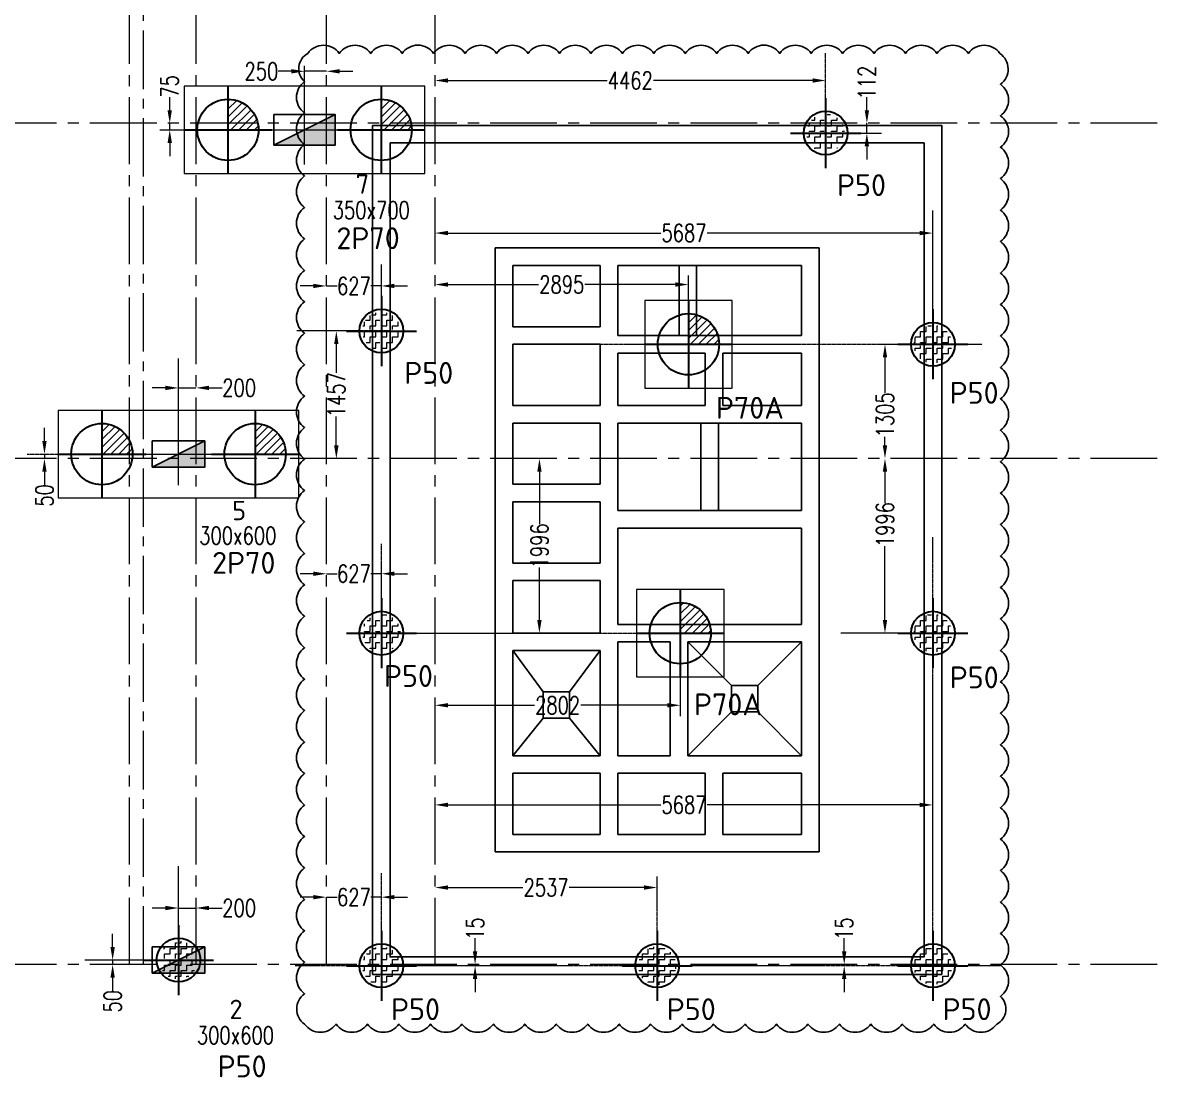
# Model space of a CAD drawing. Header units: millimetres. Extents: x -545754 to 527377, y 134623 to 1871324.
# Drawn here: x 467581 to 480542, y 213919 to 225968 of the extents above; entities that cross this region are included whole.
import ezdxf
from ezdxf.enums import TextEntityAlignment as Align

# ---------------------------------------------------------------- set-up
doc = ezdxf.new("R2010")
doc.units = ezdxf.units.MM
doc.header["$PDMODE"] = 35
doc.linetypes.add('CENTER2', pattern=[28.575, 19.05, -3.175, 3.175, -3.175])
doc.layers.get('Defpoints').update_dxf_attribs({"color": 252})
for name, color, linetype, lineweight in [('Geo Col Hatch', 66, 'Continuous', 5), ('Geo Col Size', 7, 'Continuous', 13), ('Geo Column', 10, 'Continuous', 25), ('Geo pile', 2, 'Continuous', 30), ('Geo pile c-c L', 154, 'Continuous', 0), ('Geo Pile Hatch', 54, 'Continuous', 13), ('Geo Pilecap-L', 154, 'Continuous', 0), ('Geo-COLUMN-NO', 7, 'Continuous', 30), ('Geo-COLUMNS', 10, 'Continuous', 30), ('Geo-GRID', 8, 'CENTER2', 13), ('Geo-GRID-SHIFT', 172, 'CENTER2', 13), ('Geo-pile', 2, 'Continuous', 30), ('Geo-Pile Hatch', 54, 'Continuous', 13)]:
    doc.layers.add(name, color=color, linetype=linetype, lineweight=lineweight)
for name, color, linetype in [('Geo Pile Txt', 7, 'Continuous'), ('Geo-Pile Txt', 7, 'Continuous'), ('PLINTH BEAM & PILE CAP LEVEL DRAWING   1605.2024$0$A-THIN', 14, 'Continuous')]:
    doc.layers.add(name, color=color, linetype=linetype)
doc.styles.add('Geo T TIMES NEW ROMAN', font='times.ttf')
doc.styles.add('ISCOPEUR', font='isocpeur.ttf')
doc.styles.add('simplex', font='simplex.shx', dxfattribs={"width": 0.75})
doc.dimstyles.new('Geo1-50 @ BEAM-NAME', dxfattribs={"dimtxt": 150, "dimasz": 130, "dimexe": 0.11, "dimexo": 0.2, "dimgap": 0.1, "dimtad": 0, "dimdec": 0, "dimdsep": 46, "dimtxsty": 'simplex', "dimcen": 5, "dimdle": 11, "dimse1": 1, "dimse2": 1, "dimclrd": 256, "dimclre": 251, "dimclrt": 7, "dimadec": 0, "dimazin": 0, "dimtfac": 1, "dimtdec": 0, "dimtmove": 0, "dimatfit": 3, "dimfxl": 1, "dimlwd": 15, "dimlwe": 9, "dimarcsym": 0})
pattern_1 = [(0, (0, 0), (63.5, 63.5), [63.5, -63.5]), (90, (63.5, 0), (-63.5, 63.5), [63.5, -63.5])]

# ---------------------------------------------------------------- blocks, each defined once
blk = doc.blocks.new('*U160')
at = {"layer": 'Geo Col Hatch'}
h = blk.add_hatch(color=256, dxfattribs=at)
h.dxf.hatch_style = 1
h.paths.add_polyline_path([(300, -150), (300, 150), (-300, -150)])
at = {"layer": 'Geo Column'}
blk.add_line((-300, -150), (300, 150), dxfattribs=at)
blk.add_lwpolyline([(-300, -150), (300, -150), (300, 150), (-300, 150)], close=True, dxfattribs=at)
at = {"layer": 'Geo Col Size', "color": 1, "style": 'simplex', "width": 0.75, "flags": 1}
blk.add_attdef('300X600', (278, -519), '', height=200, dxfattribs=at)
blk = doc.blocks.new('*U1')
at = {"layer": 'Geo Col Hatch'}
h = blk.add_hatch(color=256, dxfattribs=at)
h.dxf.hatch_style = 1
h.paths.add_polyline_path([(350, 175), (-350, -175), (350, -175)])
at = {"layer": 'Geo Column'}
blk.add_line((-350, -175), (350, 175), dxfattribs=at)
blk.add_lwpolyline([(-350, -175), (350, -175), (350, 175), (-350, 175)], close=True, dxfattribs=at)
at = {"layer": 'Geo Col Size', "color": 1, "style": 'simplex', "width": 0.75, "flags": 1}
blk.add_attdef('350X700', (364, -513), '', height=200, dxfattribs=at)
blk = doc.blocks.new('A$C4bcebf93')
at = {"layer": 'Geo Column'}
ref = blk.add_blockref('*U160', (3660, -17760), dxfattribs=at)
ref.add_attrib('300X600', '300x600', (3897, -18791), dxfattribs={"layer": 'Geo Col Size', "height": 200, "style": 'simplex', "width": 0.75})
ref = blk.add_blockref('*U160', (3660, -23540), dxfattribs=at)
ref.add_attrib('300X600', '300x600', (3870, -24500), dxfattribs={"layer": 'Geo Col Size', "height": 200, "style": 'simplex', "width": 0.75})
at = {"layer": 'Geo-COLUMNS'}
ref = blk.add_blockref('*U1', (5100, -14055), dxfattribs=at)
ref.add_attrib('350X700', '350x700', (5422, -15072), dxfattribs={"layer": 'Geo Col Size', "height": 200, "style": 'simplex', "width": 0.75})
at = {"layer": 'Geo-COLUMN-NO', "style": 'ISCOPEUR'}
for s, p in [('7', (5684, -14785)), ('5', (4272, -18515)), ('2', (4242, -24213))]:
    blk.add_text(s, height=220, dxfattribs=at).set_placement(p)
blk = doc.blocks.new('*U25')
at = {"layer": 'Geo-Pile Hatch'}
h = blk.add_hatch(dxfattribs=at)
h.set_pattern_fill('ZIGZAG', color=256, scale=20)
h.set_pattern_definition(pattern_1)
edge = h.paths.add_edge_path()
edge.add_line((-218, 16), (-16, 16))
edge.add_line((-16, 16), (-16, 218))
edge.add_arc((0, 0), 218, 94.1485, 175.8515)
h = blk.add_hatch(dxfattribs=at)
h.set_pattern_fill('ZIGZAG', color=256, scale=20)
h.set_pattern_definition(pattern_1)
edge = h.paths.add_edge_path()
edge.add_line((16, 16), (218, 16))
edge.add_arc((0, 0), 218, 4.1485, 85.8515)
edge.add_line((16, 218), (16, 16))
h = blk.add_hatch(dxfattribs=at)
h.set_pattern_fill('ZIGZAG', color=256, scale=20)
h.set_pattern_definition(pattern_1)
edge = h.paths.add_edge_path()
edge.add_line((-16, -16), (-218, -16))
edge.add_arc((0, 0), 218, 184.1485, 265.8515)
edge.add_line((-16, -218), (-16, -16))
h = blk.add_hatch(dxfattribs=at)
h.set_pattern_fill('ZIGZAG', color=256, scale=20)
h.set_pattern_definition(pattern_1)
edge = h.paths.add_edge_path()
edge.add_line((218, -16), (16, -16))
edge.add_line((16, -16), (16, -218))
edge.add_arc((0, 0), 218, 274.1485, 355.8515)
at = {"layer": 'Geo-pile'}
for p, q in [((0, 400), (0, -400)), ((-400, 0), (400, 0))]:
    blk.add_line(p, q, dxfattribs=at)
blk.add_circle((0, 0), 250, dxfattribs=at)
at = {"layer": 'Geo-Pile Txt', "color": 7, "style": 'Geo T TIMES NEW ROMAN'}
blk.add_attdef('P50', (303, -450), '', height=250, dxfattribs=at)
blk = doc.blocks.new('*U51')
at = {"layer": 'Geo Pile Hatch'}
h = blk.add_hatch(dxfattribs=at)
h.set_pattern_fill('ANSI31', color=256, scale=20)
h.set_pattern_definition([(45, (-165255.98, 30009.62), (-44.90128, 44.90128), [])])
edge = h.paths.add_edge_path()
edge.add_arc((-875, 0), 350, 0, 90)
edge.add_line((-875, 350), (-875, 0))
edge.add_line((-875, 0), (-525, 0))
h = blk.add_hatch(dxfattribs=at)
h.set_pattern_fill('ANSI31', color=256, scale=20)
h.set_pattern_definition([(45, (-163505.98, 30009.62), (-44.90128, 44.90128), [])])
edge = h.paths.add_edge_path()
edge.add_arc((875, 0), 350, 0, 90)
edge.add_line((875, 350), (875, 0))
edge.add_line((875, 0), (1225, 0))
at = {"layer": 'Geo pile'}
for p, q in [((-875, 500), (-875, -500)), ((875, 500), (875, -500)), ((-1375, 0), (-375, 0)), ((375, 0), (1375, 0))]:
    blk.add_line(p, q, dxfattribs=at)
for centre in [(-875, 0), (875, 0)]:
    blk.add_circle(centre, 350, dxfattribs=at)
at = {"layer": 'Geo pile c-c L'}
blk.add_line((-875, 0), (875, 0), dxfattribs=at)
at = {"layer": 'Geo Pilecap-L', "ltscale": 25}
blk.add_lwpolyline([(1375, 500), (-1375, 500), (-1375, -500), (1375, -500)], close=True, dxfattribs=at)
at = {"layer": 'Geo Pile Txt', "color": 7, "style": 'Geo T TIMES NEW ROMAN'}
blk.add_attdef('2P70', (1536, -450), '', height=250, dxfattribs=at)
blk = doc.blocks.new('*D59')
at = {"layer": 'Defpoints', "color": 0, "transparency": 16777216}
for p in [(469561, 215853), (469361, 215658), (469561, 215658)]:
    blk.add_point(p, dxfattribs=at)
at = {"layer": 'Geo-GRID-SHIFT', "linetype": 'Continuous', "lineweight": 15, "transparency": 16777216}
for p, q in [((469211, 215853), (469061, 215853)), ((469361, 215853), (469561, 215853)), ((469711, 215853), (469861, 215853))]:
    blk.add_line(p, q, dxfattribs=at)
at = {"layer": 'Geo-GRID-SHIFT', "transparency": 16777216}
for points in [[(469211, 215878), (469211, 215828), (469361, 215853)], [(469711, 215878), (469711, 215828), (469561, 215853)]]:
    blk.add_solid(points, dxfattribs=at)
at = {"layer": 'Geo-GRID-SHIFT', "transparency": 16777216, "insert": (470054, 215853), "char_height": 200, "attachment_point": 5, "style": 'simplex'}
blk.add_mtext('200', dxfattribs=at)
blk = doc.blocks.new('*D60')
at = {"layer": 'Defpoints', "color": 0, "transparency": 16777216}
for p in [(469361, 221858), (469561, 221858), (469561, 221795)]:
    blk.add_point(p, dxfattribs=at)
at = {"layer": 'Geo-GRID-SHIFT', "linetype": 'Continuous', "lineweight": 15, "transparency": 16777216}
for p, q in [((469211, 221795), (469061, 221795)), ((469361, 221795), (469561, 221795)), ((469711, 221795), (469861, 221795))]:
    blk.add_line(p, q, dxfattribs=at)
at = {"layer": 'Geo-GRID-SHIFT', "transparency": 16777216}
for points in [[(469211, 221820), (469211, 221770), (469361, 221795)], [(469711, 221820), (469711, 221770), (469561, 221795)]]:
    blk.add_solid(points, dxfattribs=at)
at = {"layer": 'Geo-GRID-SHIFT', "transparency": 16777216, "insert": (470054, 221795), "char_height": 200, "attachment_point": 5, "style": 'simplex'}
blk.add_mtext('200', dxfattribs=at)
blk = doc.blocks.new('*D64')
at = {"layer": 'Defpoints', "color": 0, "transparency": 16777216}
for p in [(467830, 220988), (468065, 221038), (468065, 220988)]:
    blk.add_point(p, dxfattribs=at)
at = {"layer": 'Geo-GRID-SHIFT', "linetype": 'Continuous', "lineweight": 15, "transparency": 16777216}
for p, q in [((467830, 221188), (467830, 221338)), ((467830, 221038), (467830, 220988)), ((467830, 220838), (467830, 220688))]:
    blk.add_line(p, q, dxfattribs=at)
at = {"layer": 'Geo-GRID-SHIFT', "transparency": 16777216}
for points in [[(467805, 221188), (467855, 221188), (467830, 221038)], [(467805, 220838), (467855, 220838), (467830, 220988)]]:
    blk.add_solid(points, dxfattribs=at)
at = {"layer": 'Geo-GRID-SHIFT', "transparency": 16777216, "insert": (467830, 220567), "char_height": 200, "attachment_point": 5, "rotation": 90, "style": 'simplex'}
blk.add_mtext('50', dxfattribs=at)
blk = doc.blocks.new('*D67')
at = {"layer": 'Defpoints', "color": 0, "transparency": 16777216}
for p in [(469149, 224818), (469149, 224743), (469261, 224818)]:
    blk.add_point(p, dxfattribs=at)
at = {"layer": 'Geo-GRID-SHIFT', "linetype": 'Continuous', "lineweight": 15, "transparency": 16777216}
for p, q in [((469261, 224968), (469261, 225118)), ((469261, 224743), (469261, 224818)), ((469261, 224593), (469261, 224443))]:
    blk.add_line(p, q, dxfattribs=at)
at = {"layer": 'Geo-GRID-SHIFT', "transparency": 16777216}
for points in [[(469236, 224968), (469286, 224968), (469261, 224818)], [(469236, 224593), (469286, 224593), (469261, 224743)]]:
    blk.add_solid(points, dxfattribs=at)
at = {"layer": 'Geo-GRID-SHIFT', "transparency": 16777216, "insert": (469261, 225240), "char_height": 200, "attachment_point": 5, "rotation": 90, "style": 'simplex'}
blk.add_mtext('75', dxfattribs=at)
blk = doc.blocks.new('*D122')
at = {"layer": 'Defpoints', "color": 0, "transparency": 16777216}
for p in [(471051, 225412), (470801, 225207), (471051, 225207)]:
    blk.add_point(p, dxfattribs=at)
at = {"layer": 'Geo-GRID-SHIFT', "linetype": 'Continuous', "lineweight": 15, "transparency": 16777216}
for p, q in [((470651, 225412), (470501, 225412)), ((471051, 225412), (470801, 225412)), ((471201, 225412), (471351, 225412))]:
    blk.add_line(p, q, dxfattribs=at)
at = {"layer": 'Geo-GRID-SHIFT', "transparency": 16777216}
for points in [[(470651, 225437), (470651, 225387), (470801, 225412)], [(471201, 225437), (471201, 225387), (471051, 225412)]]:
    blk.add_solid(points, dxfattribs=at)
at = {"layer": 'Geo-GRID-SHIFT', "transparency": 16777216, "insert": (470308, 225412), "char_height": 200, "attachment_point": 5, "style": 'simplex'}
blk.add_mtext('250', dxfattribs=at)
blk = doc.blocks.new('*U259')
at = {"layer": 'Geo-GRID', "ltscale": 0.5}
blk.add_line((0, -503.31), (0, -21), dxfattribs=at)
at = {"layer": 'Geo-GRID', "color": 142, "style": 'simplex', "width": 0.75}
blk.add_attdef('GRID', text='', height=3.5, dxfattribs=at).set_placement((0, 0), align=Align.MIDDLE_CENTER)
blk = doc.blocks.new('*U144')
at = {"layer": 'Geo-GRID', "ltscale": 0.5}
blk.add_line((463.5, 0), (21, 0), dxfattribs=at)
at = {"layer": 'Geo-GRID', "color": 142, "style": 'simplex', "width": 0.75}
blk.add_attdef('GRID', text='', height=3.5, dxfattribs=at).set_placement((0, 0), align=Align.MIDDLE_CENTER)
blk = doc.blocks.new('*U260')
at = {"layer": 'Geo-GRID', "ltscale": 0.5}
blk.add_line((0, -590.5), (0, -21), dxfattribs=at)
at = {"layer": 'Geo-GRID', "color": 142, "style": 'simplex', "width": 0.75}
blk.add_attdef('GRID', text='', height=3.5, dxfattribs=at).set_placement((4.55, 0), align=Align.MIDDLE_CENTER)
blk = doc.blocks.new('A$C7fc8e567')
at = {"layer": 'Geo-GRID'}
for name, p, xscale, yscale, zscale in [('*U260', (3060, 17745.1), 70, 70, 70), ('*U259', (2900, 16675.1), 80, 80, 80), ('*U259', (3660, 16675.1), 80, 80, 80), ('*U259', (5150, 16675.1), 80, 80, 80), ('*U259', (6390, 16675.1), 80, 80, 80), ('*U144', (-22439.4, -13980), 80, 80, 80), ('*U144', (-22439.4, -17810), 80, 80, 80), ('*U144', (-22439.4, -23590), 80, 80, 80)]:
    blk.add_blockref(name, p, dxfattribs=dict(at, xscale=xscale, yscale=yscale, zscale=zscale))
blk = doc.blocks.new('*D217')
at = {"layer": 'Defpoints', "color": 0, "transparency": 16777216}
for p in [(468609, 215208), (468767, 215258), (468767, 215208)]:
    blk.add_point(p, dxfattribs=at)
at = {"layer": 'Geo-GRID-SHIFT', "linetype": 'Continuous', "lineweight": 15, "transparency": 16777216}
for p, q in [((468609, 215408), (468609, 215558)), ((468609, 215258), (468609, 215208)), ((468609, 215058), (468609, 214908))]:
    blk.add_line(p, q, dxfattribs=at)
at = {"layer": 'Geo-GRID-SHIFT', "transparency": 16777216}
for points in [[(468584, 215408), (468634, 215408), (468609, 215258)], [(468584, 215058), (468634, 215058), (468609, 215208)]]:
    blk.add_solid(points, dxfattribs=at)
at = {"layer": 'Geo-GRID-SHIFT', "transparency": 16777216, "insert": (468609, 214787), "char_height": 200, "attachment_point": 5, "rotation": 90, "style": 'simplex'}
blk.add_mtext('50', dxfattribs=at)
blk = doc.blocks.new('*U287')
at = {"layer": 'Geo Pile Hatch'}
h = blk.add_hatch(dxfattribs=at)
h.set_pattern_fill('ANSI31', color=256, scale=20)
h.set_pattern_definition([(45, (-164380.98, 30009.62), (-44.90128, 44.90128), [])])
edge = h.paths.add_edge_path()
edge.add_arc((0, 0), 350, 0, 90)
edge.add_line((0, 350), (0, 0))
edge.add_line((0, 0), (350, 0))
at = {"layer": 'Geo pile'}
for p, q in [((0, 500), (0, -500)), ((-500, 0), (500, 0))]:
    blk.add_line(p, q, dxfattribs=at)
blk.add_circle((0, 0), 350, dxfattribs=at)
at = {"layer": 'Geo Pilecap-L', "color": 156, "linetype": 'Continuous', "lineweight": 0, "ltscale": 25}
for p, q in [((0, -500), (0, 500)), ((-500, 0), (500, 0))]:
    blk.add_line(p, q, dxfattribs=at)
at = {"layer": 'Geo Pilecap-L', "ltscale": 25}
blk.add_lwpolyline([(500, 500), (-500, 500), (-500, -500), (500, -500)], close=True, dxfattribs=at)
at = {"layer": 'Geo Pile Txt', "color": 7, "style": 'Geo T TIMES NEW ROMAN'}
blk.add_attdef('P70', (520, -450), '', height=250, dxfattribs=at)
blk = doc.blocks.new('*D288')
at = {"layer": 'Defpoints', "color": 0, "transparency": 16777216}
for p in [(476753, 225386), (476753, 225307), (472291, 225167)]:
    blk.add_point(p, dxfattribs=at)
at = {"layer": 'Geo-GRID-SHIFT', "linetype": 'Continuous', "lineweight": 15, "transparency": 16777216}
for p, q in [((472441, 225307), (474258, 225307)), ((476603, 225307), (474787, 225307))]:
    blk.add_line(p, q, dxfattribs=at)
at = {"layer": 'Geo-GRID-SHIFT', "transparency": 16777216}
for points in [[(472441, 225332), (472441, 225282), (472291, 225307)], [(476603, 225332), (476603, 225282), (476753, 225307)]]:
    blk.add_solid(points, dxfattribs=at)
at = {"layer": 'Geo-GRID-SHIFT', "transparency": 16777216, "insert": (474522, 225307), "char_height": 200, "attachment_point": 5, "style": 'simplex'}
blk.add_mtext('4462', dxfattribs=at)
blk = doc.blocks.new('*D289')
at = {"layer": 'Defpoints', "color": 0, "transparency": 16777216}
for p in [(477185, 224818), (477224, 224818), (476978, 224706)]:
    blk.add_point(p, dxfattribs=at)
at = {"layer": 'Geo-GRID-SHIFT', "linetype": 'Continuous', "lineweight": 15, "transparency": 16777216}
for p, q in [((477224, 224968), (477224, 225118)), ((477224, 224706), (477224, 224818)), ((477224, 224556), (477224, 224406))]:
    blk.add_line(p, q, dxfattribs=at)
at = {"layer": 'Geo-GRID-SHIFT', "transparency": 16777216}
for points in [[(477199, 224968), (477249, 224968), (477224, 224818)], [(477199, 224556), (477249, 224556), (477224, 224706)]]:
    blk.add_solid(points, dxfattribs=at)
at = {"layer": 'Geo-GRID-SHIFT', "transparency": 16777216, "insert": (477224, 225283), "char_height": 200, "attachment_point": 5, "rotation": 90, "style": 'simplex'}
blk.add_mtext('112', dxfattribs=at)
blk = doc.blocks.new('*D290')
at = {"layer": 'Defpoints', "color": 0, "transparency": 16777216}
for p in [(471051, 222960), (471051, 222657), (471678, 222445)]:
    blk.add_point(p, dxfattribs=at)
at = {"layer": 'Geo-GRID-SHIFT', "linetype": 'Continuous', "lineweight": 15, "transparency": 16777216}
for p, q in [((470901, 222960), (470751, 222960)), ((471051, 222960), (471172, 222960)), ((471678, 222960), (471558, 222960)), ((471828, 222960), (471978, 222960))]:
    blk.add_line(p, q, dxfattribs=at)
at = {"layer": 'Geo-GRID-SHIFT', "transparency": 16777216}
for points in [[(470901, 222985), (470901, 222935), (471051, 222960)], [(471828, 222985), (471828, 222935), (471678, 222960)]]:
    blk.add_solid(points, dxfattribs=at)
at = {"layer": 'Geo-GRID-SHIFT', "transparency": 16777216, "insert": (471365, 222960), "char_height": 200, "attachment_point": 5, "style": 'simplex'}
blk.add_mtext('627', dxfattribs=at)
blk = doc.blocks.new('*D291')
at = {"layer": 'Defpoints', "color": 0, "transparency": 16777216}
for p in [(471314, 222446), (471164, 220988), (471314, 220988)]:
    blk.add_point(p, dxfattribs=at)
at = {"layer": 'Geo-GRID-SHIFT', "linetype": 'Continuous', "lineweight": 15, "transparency": 16777216}
for p, q in [((471164, 222296), (471164, 221967)), ((471164, 221138), (471164, 221467))]:
    blk.add_line(p, q, dxfattribs=at)
at = {"layer": 'Geo-GRID-SHIFT', "transparency": 16777216}
for points in [[(471139, 222296), (471189, 222296), (471164, 222446)], [(471139, 221138), (471189, 221138), (471164, 220988)]]:
    blk.add_solid(points, dxfattribs=at)
at = {"layer": 'Geo-GRID-SHIFT', "transparency": 16777216, "insert": (471164, 221717), "char_height": 200, "attachment_point": 5, "rotation": 90, "style": 'simplex'}
blk.add_mtext('1457', dxfattribs=at)
blk = doc.blocks.new('*D292')
at = {"layer": 'Defpoints', "color": 0, "transparency": 16777216}
for p in [(477431, 222293), (477422, 220988), (477431, 220988)]:
    blk.add_point(p, dxfattribs=at)
at = {"layer": 'Geo-GRID-SHIFT', "linetype": 'Continuous', "lineweight": 15, "transparency": 16777216}
for p, q in [((477431, 222143), (477431, 221737)), ((477431, 221138), (477431, 221237))]:
    blk.add_line(p, q, dxfattribs=at)
at = {"layer": 'Geo-GRID-SHIFT', "transparency": 16777216}
for points in [[(477406, 222143), (477456, 222143), (477431, 222293)], [(477406, 221138), (477456, 221138), (477431, 220988)]]:
    blk.add_solid(points, dxfattribs=at)
at = {"layer": 'Geo-GRID-SHIFT', "transparency": 16777216, "insert": (477431, 221487), "char_height": 200, "attachment_point": 5, "rotation": 90, "style": 'simplex'}
blk.add_mtext('1305', dxfattribs=at)
blk = doc.blocks.new('*D293')
at = {"layer": 'Defpoints', "color": 0, "transparency": 16777216}
for p in [(472291, 222976), (472291, 222744), (475186, 222744)]:
    blk.add_point(p, dxfattribs=at)
at = {"layer": 'Geo-GRID-SHIFT', "linetype": 'Continuous', "lineweight": 15, "transparency": 16777216}
for p, q in [((472441, 222976), (473474, 222976)), ((475036, 222976), (474003, 222976))]:
    blk.add_line(p, q, dxfattribs=at)
at = {"layer": 'Geo-GRID-SHIFT', "transparency": 16777216}
for points in [[(472441, 223001), (472441, 222951), (472291, 222976)], [(475036, 223001), (475036, 222951), (475186, 222976)]]:
    blk.add_solid(points, dxfattribs=at)
at = {"layer": 'Geo-GRID-SHIFT', "transparency": 16777216, "insert": (473739, 222976), "char_height": 200, "attachment_point": 5, "style": 'simplex'}
blk.add_mtext('2895', dxfattribs=at)
blk = doc.blocks.new('*D294')
at = {"layer": 'Defpoints', "color": 0, "transparency": 16777216}
for p in [(472291, 223564), (472291, 223564), (477978, 223564)]:
    blk.add_point(p, dxfattribs=at)
at = {"layer": 'Geo-GRID-SHIFT', "linetype": 'Continuous', "lineweight": 15, "transparency": 16777216}
for p, q in [((472441, 223564), (474870, 223564)), ((477828, 223564), (475399, 223564))]:
    blk.add_line(p, q, dxfattribs=at)
at = {"layer": 'Geo-GRID-SHIFT', "transparency": 16777216}
for points in [[(472441, 223589), (472441, 223539), (472291, 223564)], [(477828, 223589), (477828, 223539), (477978, 223564)]]:
    blk.add_solid(points, dxfattribs=at)
at = {"layer": 'Geo-GRID-SHIFT', "transparency": 16777216, "insert": (475135, 223564), "char_height": 200, "attachment_point": 5, "style": 'simplex'}
blk.add_mtext('5687', dxfattribs=at)
blk = doc.blocks.new('*D295')
at = {"layer": 'Defpoints', "color": 0, "transparency": 16777216}
for p in [(472749, 215208), (473218, 215208), (473232, 215193)]:
    blk.add_point(p, dxfattribs=at)
at = {"layer": 'Geo-GRID-SHIFT', "linetype": 'Continuous', "lineweight": 15, "transparency": 16777216}
for p, q in [((472749, 215358), (472749, 215508)), ((472749, 215193), (472749, 215208)), ((472749, 215043), (472749, 214893))]:
    blk.add_line(p, q, dxfattribs=at)
at = {"layer": 'Geo-GRID-SHIFT', "transparency": 16777216}
for points in [[(472724, 215358), (472774, 215358), (472749, 215208)], [(472724, 215043), (472774, 215043), (472749, 215193)]]:
    blk.add_solid(points, dxfattribs=at)
at = {"layer": 'Geo-GRID-SHIFT', "transparency": 16777216, "insert": (472749, 215616), "char_height": 200, "attachment_point": 5, "rotation": 90, "style": 'simplex'}
blk.add_mtext('15', dxfattribs=at)
blk = doc.blocks.new('*D296')
at = {"layer": 'Defpoints', "color": 0, "transparency": 16777216}
for p in [(471051, 215977), (471051, 215907), (471678, 215860)]:
    blk.add_point(p, dxfattribs=at)
at = {"layer": 'Geo-GRID-SHIFT', "linetype": 'Continuous', "lineweight": 15, "transparency": 16777216}
for p, q in [((470901, 215977), (470751, 215977)), ((471051, 215977), (471172, 215977)), ((471678, 215977), (471558, 215977)), ((471828, 215977), (471978, 215977))]:
    blk.add_line(p, q, dxfattribs=at)
at = {"layer": 'Geo-GRID-SHIFT', "transparency": 16777216}
for points in [[(470901, 216002), (470901, 215952), (471051, 215977)], [(471828, 216002), (471828, 215952), (471678, 215977)]]:
    blk.add_solid(points, dxfattribs=at)
at = {"layer": 'Geo-GRID-SHIFT', "transparency": 16777216, "insert": (471365, 215977), "char_height": 200, "attachment_point": 5, "style": 'simplex'}
blk.add_mtext('627', dxfattribs=at)
blk = doc.blocks.new('*D297')
at = {"layer": 'Defpoints', "color": 0, "transparency": 16777216}
for p in [(473484, 220988), (474198, 220988), (474198, 218993)]:
    blk.add_point(p, dxfattribs=at)
at = {"layer": 'Geo-GRID-SHIFT', "linetype": 'Continuous', "lineweight": 15, "transparency": 16777216}
for p, q in [((473484, 220838), (473484, 220237)), ((473484, 219143), (473484, 219744))]:
    blk.add_line(p, q, dxfattribs=at)
at = {"layer": 'Geo-GRID-SHIFT', "transparency": 16777216}
for points in [[(473459, 220838), (473509, 220838), (473484, 220988)], [(473459, 219143), (473509, 219143), (473484, 218993)]]:
    blk.add_solid(points, dxfattribs=at)
at = {"layer": 'Geo-GRID-SHIFT', "transparency": 16777216, "insert": (473484, 219991), "char_height": 200, "attachment_point": 5, "rotation": 90, "style": 'simplex'}
blk.add_mtext('1996', dxfattribs=at)
blk = doc.blocks.new('*D298')
at = {"layer": 'Defpoints', "color": 0, "transparency": 16777216}
for p in [(472291, 218482), (475093, 218482), (472291, 218169)]:
    blk.add_point(p, dxfattribs=at)
at = {"layer": 'Geo-GRID-SHIFT', "linetype": 'Continuous', "lineweight": 15, "transparency": 16777216}
for p, q in [((472441, 218169), (473428, 218169)), ((474943, 218169), (473956, 218169))]:
    blk.add_line(p, q, dxfattribs=at)
at = {"layer": 'Geo-GRID-SHIFT', "transparency": 16777216}
for points in [[(472441, 218194), (472441, 218144), (472291, 218169)], [(474943, 218194), (474943, 218144), (475093, 218169)]]:
    blk.add_solid(points, dxfattribs=at)
at = {"layer": 'Geo-GRID-SHIFT', "transparency": 16777216, "insert": (473692, 218169), "char_height": 200, "attachment_point": 5, "style": 'simplex'}
blk.add_mtext('2802', dxfattribs=at)
blk = doc.blocks.new('*D299')
at = {"layer": 'Defpoints', "color": 0, "transparency": 16777216}
for p in [(471051, 219672), (471051, 219183), (471678, 219183)]:
    blk.add_point(p, dxfattribs=at)
at = {"layer": 'Geo-GRID-SHIFT', "linetype": 'Continuous', "lineweight": 15, "transparency": 16777216}
for p, q in [((470901, 219672), (470751, 219672)), ((471051, 219672), (471172, 219672)), ((471678, 219672), (471558, 219672)), ((471828, 219672), (471978, 219672))]:
    blk.add_line(p, q, dxfattribs=at)
at = {"layer": 'Geo-GRID-SHIFT', "transparency": 16777216}
for points in [[(470901, 219697), (470901, 219647), (471051, 219672)], [(471828, 219697), (471828, 219647), (471678, 219672)]]:
    blk.add_solid(points, dxfattribs=at)
at = {"layer": 'Geo-GRID-SHIFT', "transparency": 16777216, "insert": (471365, 219672), "char_height": 200, "attachment_point": 5, "style": 'simplex'}
blk.add_mtext('627', dxfattribs=at)
blk = doc.blocks.new('*D300')
at = {"layer": 'Defpoints', "color": 0, "transparency": 16777216}
for p in [(477431, 220988), (477538, 220988), (477929, 218993)]:
    blk.add_point(p, dxfattribs=at)
at = {"layer": 'Geo-GRID-SHIFT', "linetype": 'Continuous', "lineweight": 15, "transparency": 16777216}
for p, q in [((477431, 220838), (477431, 220480)), ((477431, 219143), (477431, 219987))]:
    blk.add_line(p, q, dxfattribs=at)
at = {"layer": 'Geo-GRID-SHIFT', "transparency": 16777216}
for points in [[(477406, 220838), (477456, 220838), (477431, 220988)], [(477406, 219143), (477456, 219143), (477431, 218993)]]:
    blk.add_solid(points, dxfattribs=at)
at = {"layer": 'Geo-GRID-SHIFT', "transparency": 16777216, "insert": (477431, 220234), "char_height": 200, "attachment_point": 5, "rotation": 90, "style": 'simplex'}
blk.add_mtext('1996', dxfattribs=at)
blk = doc.blocks.new('*D466')
at = {"layer": 'Defpoints', "color": 0, "transparency": 16777216}
for p in [(476965, 215208), (477435, 215208), (477449, 215193)]:
    blk.add_point(p, dxfattribs=at)
at = {"layer": 'Geo-GRID-SHIFT', "linetype": 'Continuous', "lineweight": 15, "transparency": 16777216}
for p, q in [((476965, 215358), (476965, 215508)), ((476965, 215193), (476965, 215208)), ((476965, 215043), (476965, 214893))]:
    blk.add_line(p, q, dxfattribs=at)
at = {"layer": 'Geo-GRID-SHIFT', "transparency": 16777216}
for points in [[(476940, 215358), (476990, 215358), (476965, 215208)], [(476940, 215043), (476990, 215043), (476965, 215193)]]:
    blk.add_solid(points, dxfattribs=at)
at = {"layer": 'Geo-GRID-SHIFT', "transparency": 16777216, "insert": (476965, 215616), "char_height": 200, "attachment_point": 5, "rotation": 90, "style": 'simplex'}
blk.add_mtext('15', dxfattribs=at)
blk = doc.blocks.new('*D467')
at = {"layer": 'Defpoints', "color": 0, "transparency": 16777216}
for p in [(472291, 216087), (472291, 215943), (474828, 215943)]:
    blk.add_point(p, dxfattribs=at)
at = {"layer": 'Geo-GRID-SHIFT', "linetype": 'Continuous', "lineweight": 15, "transparency": 16777216}
for p, q in [((472441, 216087), (473295, 216087)), ((474678, 216087), (473824, 216087))]:
    blk.add_line(p, q, dxfattribs=at)
at = {"layer": 'Geo-GRID-SHIFT', "transparency": 16777216}
for points in [[(472441, 216112), (472441, 216062), (472291, 216087)], [(474678, 216112), (474678, 216062), (474828, 216087)]]:
    blk.add_solid(points, dxfattribs=at)
at = {"layer": 'Geo-GRID-SHIFT', "transparency": 16777216, "insert": (473560, 216087), "char_height": 200, "attachment_point": 5, "style": 'simplex'}
blk.add_mtext('2537', dxfattribs=at)
blk = doc.blocks.new('*D468')
at = {"layer": 'Defpoints', "color": 0, "transparency": 16777216}
for p in [(472291, 217050), (477978, 217050), (477978, 217031)]:
    blk.add_point(p, dxfattribs=at)
at = {"layer": 'Geo-GRID-SHIFT', "linetype": 'Continuous', "lineweight": 15, "transparency": 16777216}
for p, q in [((472441, 217031), (474870, 217031)), ((477828, 217031), (475399, 217031))]:
    blk.add_line(p, q, dxfattribs=at)
at = {"layer": 'Geo-GRID-SHIFT', "transparency": 16777216}
for points in [[(472441, 217056), (472441, 217006), (472291, 217031)], [(477828, 217056), (477828, 217006), (477978, 217031)]]:
    blk.add_solid(points, dxfattribs=at)
at = {"layer": 'Geo-GRID-SHIFT', "transparency": 16777216, "insert": (475135, 217031), "char_height": 200, "attachment_point": 5, "style": 'simplex'}
blk.add_mtext('5687', dxfattribs=at)
blk = doc.blocks.new('A$C15489ef7')
at = {"color": 98, "linetype": 'ByBlock', "true_color": 0x082b08}
for p, q in [((-3000, 3700), (-3600, 3700)), ((-2800, 3700), (-2400, 3300)), ((-2800, 3700), (-2300, 3200))]:
    blk.add_line(p, q, dxfattribs=at)
at = {"layer": 'PLINTH BEAM & PILE CAP LEVEL DRAWING   1605.2024$0$A-THIN', "color": 98, "linetype": 'ByBlock', "ltscale": 0.01, "true_color": 0x082b08}
for p, q in [((-5000, 1300), (-5000, 8200)), ((-5000, 8200), (-1300, 8200)), ((-1300, 8200), (-1300, 1300)), ((-4800, 7300), (-4800, 8000)), ((-4800, 7300), (-4800, 8000)), ((-4800, 8000), (-3800, 8000)), ((-3800, 7300), (-3800, 8000)), ((-3800, 7300), (-3800, 8000)), ((-3600, 8000), (-1500, 8000)), ((-3600, 8000), (-1500, 8000)), ((-3600, 8000), (-3600, 7200)), ((-2900, 8000), (-2900, 7200)), ((-2700, 8000), (-2700, 7200)), ((-1500, 8000), (-2400, 8000)), ((-1500, 8000), (-1500, 7200)), ((-4800, 7300), (-3800, 7300)), ((-1500, 7200), (-3600, 7200)), ((-3600, 7200), (-1500, 7200)), ((-4800, 6400), (-4800, 7100)), ((-4800, 6400), (-4800, 7100)), ((-4800, 7100), (-3800, 7100)), ((-3800, 6400), (-3800, 7100)), ((-3800, 6400), (-3800, 7100)), ((-3600, 7000), (-3600, 6400)), ((-3600, 7000), (-3600, 6400)), ((-3600, 7000), (-2600, 7000)), ((-2600, 7000), (-2600, 6400)), ((-2600, 7000), (-2600, 6400)), ((-2400, 7000), (-2400, 6400)), ((-2400, 7000), (-2400, 6400)), ((-2400, 7000), (-1500, 7000)), ((-1500, 7000), (-1500, 6400)), ((-4800, 6400), (-3800, 6400)), ((-3600, 6400), (-2600, 6400)), ((-2400, 6400), (-1500, 6400)), ((-4800, 5500), (-4800, 6200)), ((-4800, 5500), (-4800, 6200)), ((-4800, 6200), (-3800, 6200)), ((-3800, 5500), (-3800, 6200)), ((-3800, 5500), (-3800, 6200)), ((-1500, 6200), (-3600, 6200)), ((-3600, 6200), (-3600, 5200)), ((-2650, 6200), (-2650, 5200)), ((-2450, 6200), (-2450, 5200)), ((-2400, 6200), (-1500, 6200)), ((-1500, 6200), (-1500, 5200)), ((-4800, 5500), (-3800, 5500)), ((-4800, 4600), (-4800, 5300)), ((-4800, 5000), (-4800, 5300)), ((-4800, 5300), (-3800, 5300)), ((-4800, 5300), (-3800, 5300)), ((-4800, 5300), (-3800, 5300)), ((-3800, 4600), (-3800, 5300)), ((-3800, 5000), (-3800, 5300)), ((-1500, 5200), (-3600, 5200)), ((-1500, 5000), (-3600, 5000)), ((-1500, 5000), (-3600, 5000)), ((-1500, 5000), (-3600, 5000)), ((-3600, 3900), (-3600, 5000)), ((-2100, 5000), (-1500, 5000)), ((-1500, 3900), (-1500, 5000)), ((-4800, 4600), (-3800, 4600)), ((-4800, 3800), (-4800, 4400)), ((-4800, 4400), (-3800, 4400)), ((-4800, 4400), (-3800, 4400)), ((-3800, 3800), (-3800, 4400)), ((-1500, 3900), (-3600, 3900)), ((-4800, 3800), (-3800, 3800)), ((-3000, 3700), (-3600, 3700)), ((-3600, 3700), (-3600, 2400)), ((-3600, 2400), (-3600, 3700)), ((-3600, 2400), (-3600, 3700)), ((-3000, 2400), (-3000, 3700)), ((-1664, 3700), (-2800, 3700)), ((-2800, 2400), (-2800, 3700)), ((-2800, 3700), (-1500, 3700)), ((-2800, 3700), (-2300, 3200)), ((-1500, 3700), (-2000, 3200)), ((-1500, 2400), (-1500, 3700)), ((-4800, 2400), (-4800, 3600)), ((-4800, 3600), (-3800, 3600)), ((-4800, 3600), (-4450, 3129)), ((-3800, 3600), (-4150, 3129)), ((-3800, 2400), (-3800, 3600)), ((-4450, 2829), (-4450, 3129)), ((-4450, 3129), (-4150, 3129)), ((-4150, 3129), (-4150, 2829)), ((-2300, 2900), (-2300, 3200)), ((-2300, 3200), (-2000, 3200)), ((-2000, 3200), (-2000, 2900)), ((-2300, 2900), (-2800, 2400)), ((-2000, 2900), (-2300, 2900)), ((-2000, 2900), (-1500, 2400)), ((-4450, 2829), (-4800, 2400)), ((-4150, 2829), (-4450, 2829)), ((-4150, 2829), (-3800, 2400)), ((-4800, 2400), (-3800, 2400)), ((-3600, 2400), (-3000, 2400)), ((-2800, 2400), (-1900, 2400)), ((-2800, 2400), (-1500, 2400)), ((-4800, 1500), (-4800, 2200)), ((-4800, 2200), (-3800, 2200)), ((-3800, 2200), (-3800, 1500)), ((-3600, 2200), (-3600, 1500)), ((-3600, 2200), (-2600, 2200)), ((-2600, 2200), (-2600, 1500)), ((-2600, 1500), (-2600, 2200)), ((-2400, 2200), (-2400, 1500)), ((-2400, 2200), (-1500, 2200)), ((-2400, 1500), (-2400, 2200)), ((-1500, 1500), (-1500, 2200)), ((-3800, 1500), (-4800, 1500)), ((-2600, 1500), (-3600, 1500)), ((-1500, 1500), (-2400, 1500)), ((-1300, 1300), (-5000, 1300))]:
    blk.add_line(p, q, dxfattribs=at)
for points in [[(-6400, 9600), (100, 9600), (100, -100), (-6400, -100)], [(-6200, 9400), (-100, 9400), (-100, 100), (-6200, 100)]]:
    blk.add_lwpolyline(points, close=True, dxfattribs=at)

msp = doc.modelspace()

# ---------------------------------------------------------------- linework, layer by layer
at = {"color": 1}
msp.add_lwpolyline([(470801.9, 214526.6, 0.5205671), (471161.2, 214526.6, 0.5205671), (471520.5, 214526.6, 0.5205671), (471879.8, 214526.6, 0.5205671), (472239.1, 214526.6, 0.5205671), (472598.4, 214526.6, 0.5205671), (472957.7, 214526.6, 0.5205671), (473317, 214526.6, 0.5205671), (473676.4, 214526.6, 0.5205671), (474035.7, 214526.6, 0.5205671), (474395, 214526.6, 0.5205671), (474754.3, 214526.6, 0.5205671), (475113.6, 214526.6, 0.5205671), (475472.9, 214526.6, 0.5205671), (475832.2, 214526.6, 0.5205671), (476191.5, 214526.6, 0.5205671), (476550.8, 214526.6, 0.5205671), (476910.1, 214526.6, 0.5205671), (477269.4, 214526.6, 0.5205671), (477628.8, 214526.6, 0.5205671), (477988.1, 214526.6, 0.5205671), (478347.4, 214526.6, 0.5205671), (478706.7, 214526.6, 0.5205671), (478749, 214843.5, 0.5205671), (478749, 215202.9, 0.5205671), (478749, 215562.2, 0.5205671), (478749, 215921.5, 0.5205671), (478749, 216280.8, 0.5205671), (478749, 216640.1, 0.5205671), (478749, 216999.4, 0.5205671), (478749, 217358.7, 0.5205671), (478749, 217718, 0.5205671), (478749, 218077.3, 0.5205671), (478749, 218436.6, 0.5205671), (478749, 218795.9, 0.5205671), (478749, 219155.3, 0.5205671), (478749, 219514.6, 0.5205671), (478749, 219873.9, 0.5205671), (478749, 220233.2, 0.5205671), (478749, 220592.5, 0.5205671), (478749, 220951.8, 0.5205671), (478749, 221311.1, 0.5205671), (478749, 221670.4, 0.5205671), (478749, 222029.7, 0.5205671), (478749, 222389, 0.5205671), (478749, 222748.3, 0.5205671), (478749, 223107.7, 0.5205671), (478749, 223467, 0.5205671), (478749, 223826.3, 0.5205671), (478749, 224185.6, 0.5205671), (478749, 224544.9, 0.5205671), (478749, 224904.2, 0.5205671), (478749, 225263.5, 0.5205671), (478743.1, 225616.9, 0.5205671), (478383.8, 225616.9, 0.5205671), (478024.5, 225616.9, 0.5205671), (477665.2, 225616.9, 0.5205671), (477305.9, 225616.9, 0.5205671), (476946.6, 225616.9, 0.5205671), (476587.3, 225616.9, 0.5205671), (476228, 225616.9, 0.5205671), (475868.6, 225616.9, 0.5205671), (475509.3, 225616.9, 0.5205671), (475150, 225616.9, 0.5205671), (474790.7, 225616.9, 0.5205671), (474431.4, 225616.9, 0.5205671), (474072.1, 225616.9, 0.5205671), (473712.8, 225616.9, 0.5205671), (473353.5, 225616.9, 0.5205671), (472994.2, 225616.9, 0.5205671), (472634.9, 225616.9, 0.5205671), (472275.6, 225616.9, 0.5205671), (471916.2, 225616.9, 0.5205671), (471556.9, 225616.9, 0.5205671), (471197.6, 225616.9, 0.5205671), (470838.3, 225616.9, 0.5205671), (470801.9, 225294, 0.5205671), (470801.9, 224934.7, 0.5205671), (470801.9, 224575.4, 0.5205671), (470801.9, 224216.1, 0.5205671), (470801.9, 223856.8, 0.5205671), (470801.9, 223497.5, 0.5205671), (470801.9, 223138.2, 0.5205671), (470801.9, 222778.9, 0.5205671), (470801.9, 222419.6, 0.5205671), (470801.9, 222060.3, 0.5205671), (470801.9, 221700.9, 0.5205671), (470801.9, 221341.6, 0.5205671), (470801.9, 220982.3, 0.5205671), (470801.9, 220623, 0.5205671), (470801.9, 220263.7, 0.5205671), (470801.9, 219904.4, 0.5205671), (470801.9, 219545.1, 0.5205671), (470801.9, 219185.8, 0.5205671), (470801.9, 218826.5, 0.5205671), (470801.9, 218467.2, 0.5205671), (470801.9, 218107.9, 0.5205671), (470801.9, 217748.5, 0.5205671), (470801.9, 217389.2, 0.5205671), (470801.9, 217029.9, 0.5205671), (470801.9, 216670.6, 0.5205671), (470801.9, 216311.3, 0.5205671), (470801.9, 215952, 0.5205671), (470801.9, 215592.7, 0.5205671), (470801.9, 215233.4, 0.5205671), (470801.9, 214874.1, 0.5205671)], format="xyb", close=True, dxfattribs=at)
at = {"layer": 'Geo-GRID-SHIFT'}
for p, q in [((476753.3, 224706.2), (476753.3, 225618.7)), ((470801.2, 224348.7), (470801.2, 225475.3)), ((469149.2, 224743.5), (469580.9, 224743.5)), ((476753.3, 224706.2), (477390.1, 224706.2)), ((477978.4, 222267.9), (477978.4, 223823)), ((471678.4, 222444.5), (471678.4, 223206.4)), ((475186, 222349.7), (475186, 223077.7)), ((471787.4, 222445.6), (470713.3, 222445.6)), ((473767.2, 222293.5), (478539.7, 222293.5)), ((469361.2, 220683.7), (469361.2, 222130)), ((467631.7, 221038.5), (470522.9, 221038.5)), ((477978.4, 215593.5), (477978.4, 220088.7)), ((471678.4, 219145.7), (471678.4, 220015.1)), ((475092.9, 219050.8), (475092.9, 218044.5)), ((471694.4, 218992.9), (475092.9, 218992.9)), ((477995.1, 218992.9), (476925.5, 218992.9)), ((469361.2, 215658.5), (469361.2, 216330.1)), ((471678.4, 215347.2), (471678.4, 216249.7)), ((474828.4, 215593.5), (474828.4, 216211.6)), ((469016.5, 215258.5), (468292.9, 215258.5)), ((478750.5, 215193.5), (470693, 215193.5))]:
    msp.add_line(p, q, dxfattribs=at)

# ---------------------------------------------------------------- block references
at = {"color": 1}
msp.add_blockref('A$C15489ef7', (477978.4, 215193.5), dxfattribs=at)
at = {"layer": 'Geo Column'}
msp.add_blockref('A$C4bcebf93', (465701.2, 238798.5), dxfattribs=at)
at = {"layer": 'Geo pile'}
ref = msp.add_blockref('*U287', (475186, 222293.5), dxfattribs=at)
ref.add_attrib('P70', 'P70A', (475499.7, 221443), dxfattribs={"color": 7, "height": 250, "style": 'ISCOPEUR'})
ref = msp.add_blockref('*U287', (475092.9, 218992.9), dxfattribs=at)
ref.add_attrib('P70', 'P70A', (475249.7, 218054.6), dxfattribs={"color": 7, "height": 250, "style": 'ISCOPEUR'})
at = {"layer": 'Geo-GRID'}
msp.add_blockref('A$C7fc8e567', (465901.2, 238798.5), dxfattribs=at)
at = {"layer": 'Geo-pile'}
ref = msp.add_blockref('*U51', (470801.2, 224743.5), dxfattribs=at)
ref.add_attrib('2P70', '2P70', (471165.4, 223380), dxfattribs={"layer": 'Geo pile', "color": 7, "height": 250, "style": 'ISCOPEUR'})
ref = msp.add_blockref('*U25', (476753.3, 224706.2), dxfattribs=at)
ref.add_attrib('P50', 'P50', (476883.2, 223986.8), dxfattribs={"layer": 'Geo pile', "color": 7, "height": 250, "style": 'ISCOPEUR'})
ref = msp.add_blockref('*U25', (471678.4, 222445.1), dxfattribs=at)
ref.add_attrib('P50', 'P50', (471939.7, 221841.3), dxfattribs={"layer": 'Geo pile', "color": 7, "height": 250, "style": 'ISCOPEUR'})
ref = msp.add_blockref('*U25', (477978.4, 222293.5), dxfattribs=at)
ref.add_attrib('P50', 'P50', (478169.3, 221613.8), dxfattribs={"layer": 'Geo pile', "color": 7, "height": 250, "style": 'ISCOPEUR'})
ref = msp.add_blockref('*U51', (469361.2, 221038.5), dxfattribs=at)
ref.add_attrib('2P70', '2P70', (469745.2, 219671.4), dxfattribs={"layer": 'Geo pile', "color": 7, "height": 250, "style": 'ISCOPEUR'})
ref = msp.add_blockref('*U25', (471678.4, 218992.9), dxfattribs=at)
ref.add_attrib('P50', 'P50', (471708.1, 218378.7), dxfattribs={"layer": 'Geo pile', "color": 7, "height": 250, "style": 'ISCOPEUR'})
ref = msp.add_blockref('*U25', (477978.4, 218992.9), dxfattribs=at)
ref.add_attrib('P50', 'P50', (478170.7, 218363), dxfattribs={"layer": 'Geo pile', "color": 7, "height": 250, "style": 'ISCOPEUR'})
ref = msp.add_blockref('*U25', (469361.2, 215258.5), dxfattribs=at)
ref.add_attrib('P50', 'P50', (469807.9, 213918.9), dxfattribs={"layer": 'Geo pile', "color": 7, "height": 250, "style": 'ISCOPEUR'})
ref = msp.add_blockref('*U25', (471678.4, 215193.5), dxfattribs=at)
ref.add_attrib('P50', 'P50', (471788.7, 214571.8), dxfattribs={"layer": 'Geo pile', "color": 7, "height": 250, "style": 'ISCOPEUR'})
ref = msp.add_blockref('*U25', (474828.4, 215193.5), dxfattribs=at)
ref.add_attrib('P50', 'P50', (474938.7, 214571.8), dxfattribs={"layer": 'Geo pile', "color": 7, "height": 250, "style": 'ISCOPEUR'})
ref = msp.add_blockref('*U25', (477978.4, 215193.5), dxfattribs=at)
ref.add_attrib('P50', 'P50', (478088.7, 214571.8), dxfattribs={"layer": 'Geo pile', "color": 7, "height": 250, "style": 'ISCOPEUR'})

# ---------------------------------------------------------------- dimensions: what is measured, and where the dimension line sits
at = {"layer": 'Geo-GRID-SHIFT'}
dim = msp.add_linear_dim(base=(471051.2, 225412.2), p1=(470801.2, 225206.8), p2=(471051.2, 225206.8), dimstyle='Geo1-50 @ BEAM-NAME', override={"dimtxt": 200, "dimasz": 150, "dimclrt": 256, "dimfxl": 2, "dimarcsym": 1}, dxfattribs=at)
dim.commit()
dim.dimension.update_dxf_attribs({"geometry": '*D122', "text_midpoint": (470308.2, 225412.2), "dimtype": 160})
for base, p1, p2, picture, middle in [((477224.1, 224818.5), (476978.5, 224706.2), (477184.7, 224818.5), '*D289', (477224.1, 225282.9)), ((469260.8, 224818.5), (469149.2, 224743.5), (469149.2, 224818.5), '*D67', (469260.8, 225240)), ((471164.4, 220988.5), (471314, 222445.6), (471314, 220988.5), '*D291', (471164.4, 221717)), ((467829.5, 220988.5), (468065.1, 221038.5), (468065.1, 220988.5), '*D64', (467829.5, 220566.9)), ((473484, 220988.5), (474198.1, 218992.9), (474198.1, 220988.5), '*D297', (473484, 219990.7)), ((472749, 215208.5), (473232.4, 215193.5), (473218.3, 215208.5), '*D295', (472749, 215615.7)), ((476965.3, 215208.5), (477448.7, 215193.5), (477434.6, 215208.5), '*D466', (476965.3, 215615.7))]:
    dim = msp.add_linear_dim(base=base, p1=p1, p2=p2, angle=90, dimstyle='Geo1-50 @ BEAM-NAME', override={"dimtxt": 200, "dimasz": 150, "dimclrt": 256, "dimfxl": 2, "dimarcsym": 1}, dxfattribs=at)
    dim.commit()
    dim.dimension.update_dxf_attribs({"geometry": picture, "text_midpoint": middle})
for base, p1, p2, picture, middle in [((476753.3, 225307.3), (472291.2, 225166.6), (476753.3, 225386.4), '*D288', (474522.2, 225307.3)), ((472291.2, 223564.3), (477978.4, 223564.3), (472291.2, 223564.3), '*D294', (475134.8, 223564.3)), ((471051.2, 222960), (471678.4, 222445.1), (471051.2, 222656.7), '*D290', (471364.8, 222960)), ((472291.2, 222976), (475186, 222743.9), (472291.2, 222743.9), '*D293', (473738.6, 222976)), ((469561.2, 221795), (469361.2, 221858), (469561.2, 221858), '*D60', (470054.1, 221795)), ((471051.2, 219672.2), (471678.4, 219183), (471051.2, 219183), '*D299', (471364.8, 219672.2)), ((472291.2, 218168.9), (475092.9, 218481.7), (472291.2, 218481.7), '*D298', (473692, 218168.9)), ((477978.4, 217031.5), (472291.2, 217049.9), (477978.4, 217049.9), '*D468', (475134.8, 217031.5)), ((472291.2, 216087.3), (474828.4, 215942.7), (472291.2, 215942.7), '*D467', (473559.8, 216087.3)), ((471051.2, 215976.7), (471678.4, 215860.2), (471051.2, 215907.5), '*D296', (471364.8, 215976.7)), ((469561.2, 215853), (469361.2, 215658.5), (469561.2, 215658.5), '*D59', (470054.1, 215853))]:
    dim = msp.add_linear_dim(base=base, p1=p1, p2=p2, dimstyle='Geo1-50 @ BEAM-NAME', override={"dimtxt": 200, "dimasz": 150, "dimclrt": 256, "dimfxl": 2, "dimarcsym": 1}, dxfattribs=at)
    dim.commit()
    dim.dimension.update_dxf_attribs({"geometry": picture, "text_midpoint": middle})
for p1, p2, picture, middle in [((477431.3, 222293.5), (477421.9, 220988.5), '*D292', (477431.3, 221486.9)), ((477929.4, 218992.9), (477537.5, 220988.5), '*D300', (477431.3, 220233.8))]:
    dim = msp.add_linear_dim(base=(477431.3, 220988.5), p1=p1, p2=p2, angle=90, dimstyle='Geo1-50 @ BEAM-NAME', override={"dimtxt": 200, "dimasz": 150, "dimclrt": 256, "dimfxl": 2, "dimarcsym": 1}, dxfattribs=at)
    dim.commit()
    dim.dimension.update_dxf_attribs({"geometry": picture, "text_midpoint": middle, "dimtype": 160})
dim = msp.add_aligned_dim(p1=(468767.3, 215258.5), p2=(468767.3, 215208.5), distance=-158, dimstyle='Geo1-50 @ BEAM-NAME', override={"dimtxt": 200, "dimasz": 150, "dimclrt": 256, "dimfxl": 2, "dimarcsym": 1}, dxfattribs=at)
dim.commit()
dim.dimension.update_dxf_attribs({"geometry": '*D217', "text_midpoint": (468609.3, 214786.9)})

doc.saveas('drawing.dxf')
